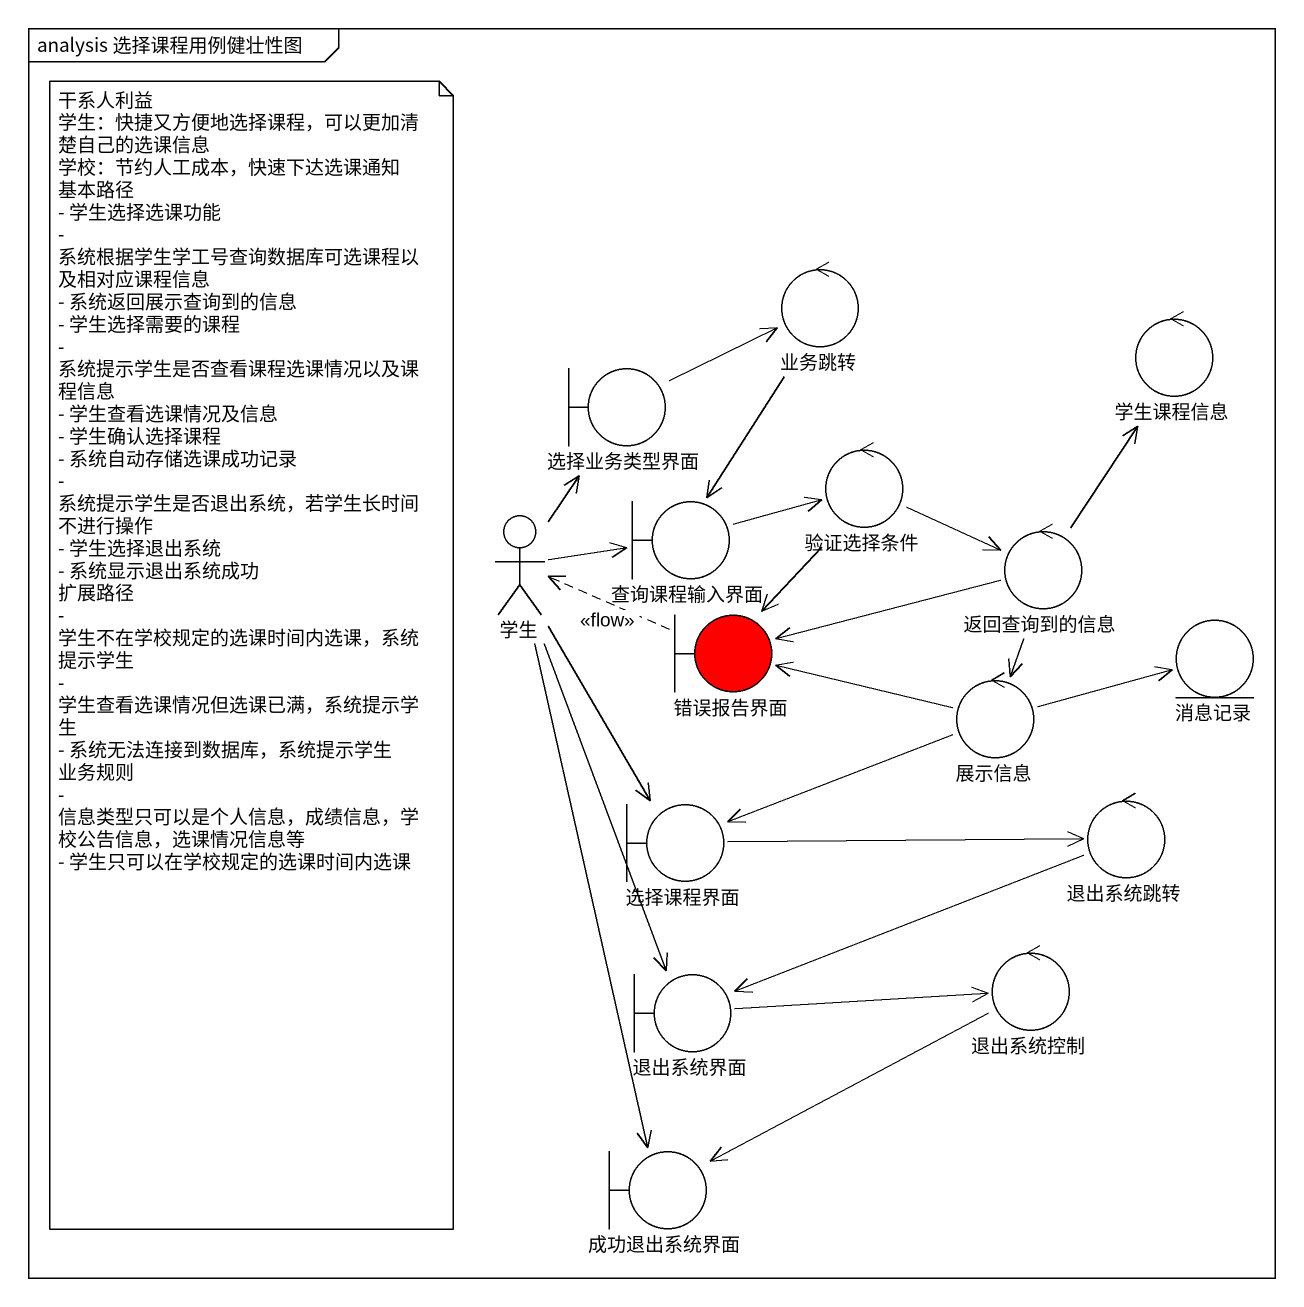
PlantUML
@startuml
mainframe analysis 选择课程用例健壮性图
control 业务跳转
control 学生课程信息
boundary 选择业务类型界面
control 验证选择条件
actor 学生
boundary 查询课程输入界面
control 返回查询到的信息
boundary 错误报告界面 #FF0000
entity 消息记录
control 展示信息
boundary 选择课程界面
control 退出系统跳转
control 退出系统控制
boundary 退出系统界面
boundary 成功退出系统界面
业务跳转 --> 查询课程输入界面
选择业务类型界面 -right-> 业务跳转
验证选择条件 -right-> 返回查询到的信息
验证选择条件 --> 错误报告界面
学生 -up-> 选择业务类型界面
学生 -right-> 查询课程输入界面
学生 --> 选择课程界面
学生 --> 退出系统界面
学生 --> 成功退出系统界面
查询课程输入界面 -right-> 验证选择条件
返回查询到的信息 -up-> 学生课程信息
返回查询到的信息 -left-> 错误报告界面
返回查询到的信息 --> 展示信息
错误报告界面 .left.> 学生 : <<flow>>
展示信息 -left-> 错误报告界面
展示信息 -right-> 消息记录
展示信息 -left-> 选择课程界面
选择课程界面 -right-> 退出系统跳转
退出系统跳转 -left-> 退出系统界面
退出系统控制 -left-> 成功退出系统界面
退出系统界面 -right-> 退出系统控制
note as N1
  干系人利益
  学生：快捷又方便地选择课程，可以更加清楚自己的选课信息
  学校：节约人工成本，快速下达选课通知
  基本路径
  - 学生选择选课功能
  - 系统根据学生学工号查询数据库可选课程以及相对应课程信息
  - 系统返回展示查询到的信息
  - 学生选择需要的课程
  - 系统提示学生是否查看课程选课情况以及课程信息
  - 学生查看选课情况及信息
  - 学生确认选择课程
  - 系统自动存储选课成功记录
  - 系统提示学生是否退出系统，若学生长时间不进行操作
  - 学生选择退出系统
  - 系统显示退出系统成功
  扩展路径
  - 学生不在学校规定的选课时间内选课，系统提示学生
  - 学生查看选课情况但选课已满，系统提示学生
  - 系统无法连接到数据库，系统提示学生
  业务规则
  - 信息类型只可以是个人信息，成绩信息，学校公告信息，选课情况信息等
  - 学生只可以在学校规定的选课时间内选课
end note
@enduml
